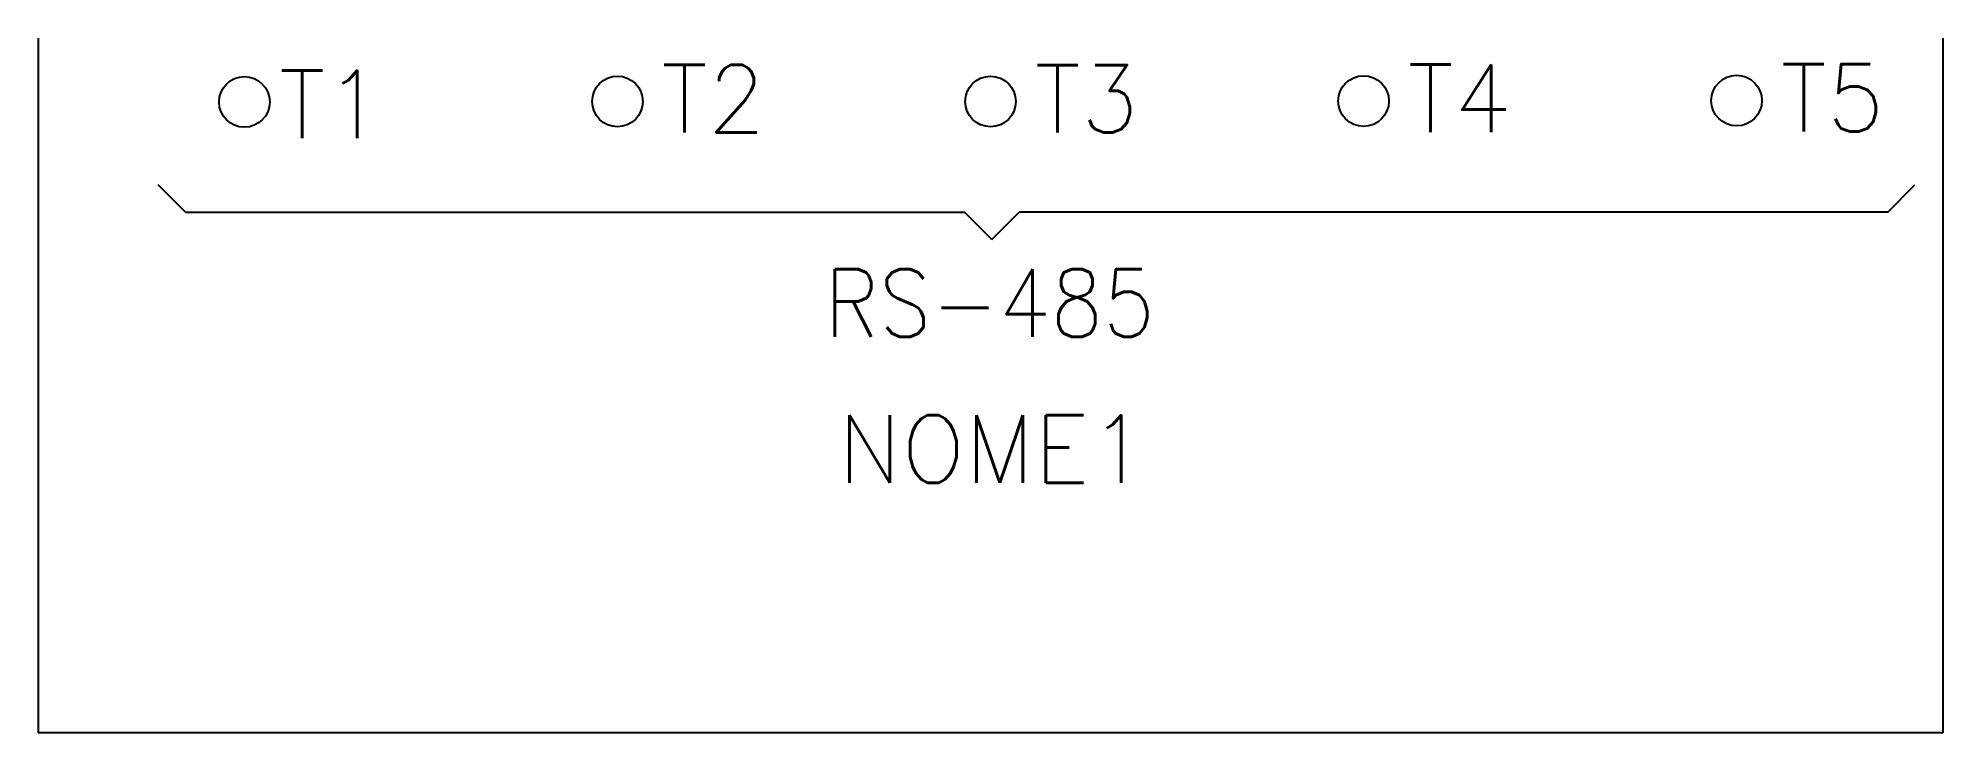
# Model space of a CAD drawing. Extents: x 271.9 to 328.4, y 170.3 to 190.9.
import ezdxf
from ezdxf.enums import TextEntityAlignment as Align

# ---------------------------------------------------------------- set-up
doc = ezdxf.new("R2010")
doc.units = 0
doc.header["$MEASUREMENT"] = 0
doc.layers.get('0').update_dxf_attribs({"linetype": 'CONTINUOUS'})
doc.styles.add('ROMANS', font='romans')

msp = doc.modelspace()

# ---------------------------------------------------------------- linework, layer by layer
for p, q in [((271.919, 190.878), (271.919, 170.299)), ((328.385, 190.878), (328.385, 170.299)), ((276.291, 185.726), (275.481, 186.536)), ((326.748, 185.726), (327.558, 186.536)), ((300.193, 184.916), (299.383, 185.726)), ((300.193, 184.916), (301.003, 185.726)), ((328.385, 170.299), (271.919, 170.299))]:
    msp.add_line(p, q)
for points in [[(276.291, 185.726), (299.383, 185.726)], [(326.748, 185.726), (301.003, 185.726)]]:
    msp.add_lwpolyline(points)
for centre in [(278.035, 188.989), (289.094, 189.003), (300.152, 189.001), (311.211, 189.014), (322.27, 189.028)]:
    msp.add_circle(centre, 0.75)

# ---------------------------------------------------------------- texts
at = {"style": 'ROMANS', "width": 0.9}
msp.add_text('RS-485', height=2, dxfattribs=at).set_placement((295.23, 183.03), align=Align.MIDDLE_LEFT)
at = {"lineweight": -3, "style": 'ROMANS'}
for tag, p in [('T1', (280.605, 188.918)), ('T2', (291.939, 189.084)), ('T3', (302.998, 189.082)), ('T4', (314.056, 189.095)), ('T5', (325.115, 189.109)), ('NOME1', (300.211, 178.708))]:
    msp.add_attdef(tag, text='', height=2, dxfattribs=at).set_placement(p, align=Align.MIDDLE_CENTER)

doc.saveas('drawing.dxf')
